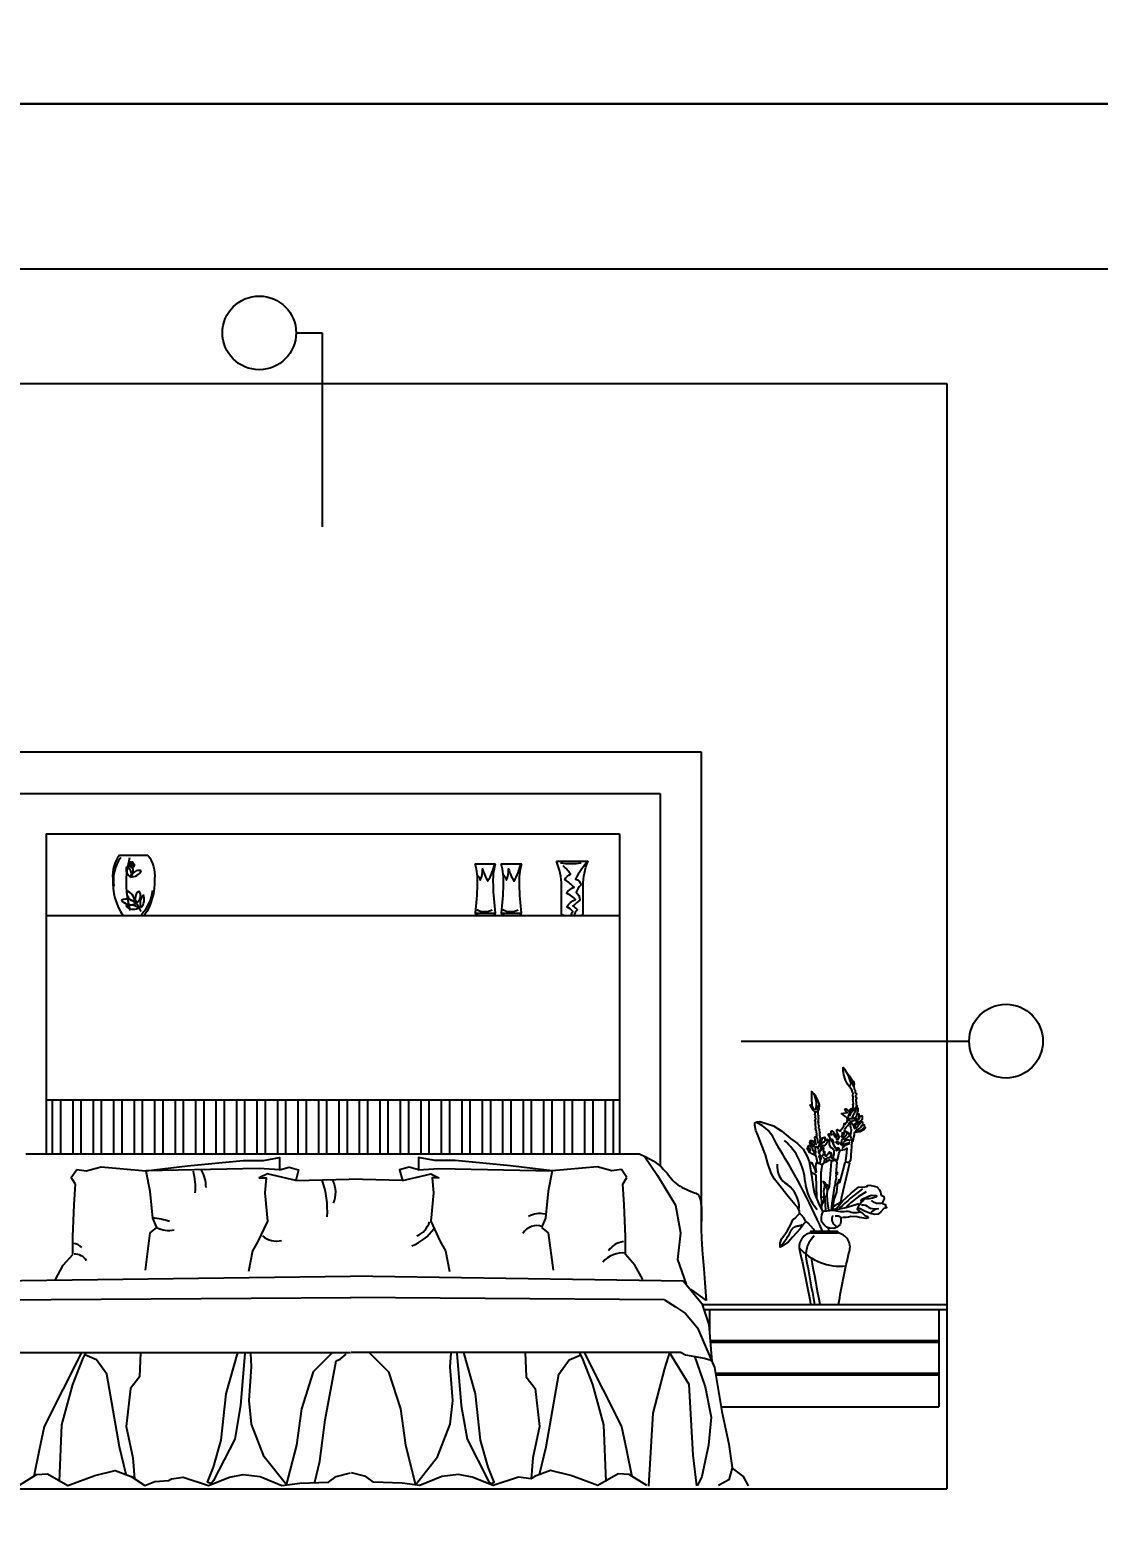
# Model space of a CAD drawing. Header units: millimetres. Extents: x -6165 to 15297, y -629 to 15029.
# Drawn here: x 11532 to 12826, y 9091 to 10890 of the extents above; entities that cross this region are included whole.
import ezdxf

# ---------------------------------------------------------------- set-up
doc = ezdxf.new("R2010")
doc.units = ezdxf.units.MM
for name, color, linetype in [('furn_dwgmodels.com', 18, 'Continuous'), ('h', 250, 'Continuous'), ('txt', 179, 'Continuous'), ('wall', 5, 'Continuous')]:
    doc.layers.add(name, color=color, linetype=linetype)
doc.styles.get("Standard").update_dxf_attribs({"font": 'arial.ttf'})
doc.dimstyles.new('ISO-25', dxfattribs={"dimscale": 200, "dimtxt": 2.5, "dimasz": 2.5, "dimexe": 1.25, "dimexo": 0.625, "dimtad": 1, "dimtxsty": 'Standard', "dimcen": 2.5, "dimadec": 0, "dimazin": 0, "dimtfac": 1, "dimtmove": 0, "dimatfit": 3, "dimfxl": 1, "dimarcsym": 0})

# ---------------------------------------------------------------- blocks, each defined once
blk = doc.blocks.new('*D76')
at = {"color": 0, "lineweight": -2, "transparency": 16777216}
for p, q in [((10516, 10725), (10516, 12057.4)), ((13116, 10725), (13116, 12057.4)), ((11016, 11807.4), (12616, 11807.4))]:
    blk.add_line(p, q, dxfattribs=at)
at = {"color": 0, "transparency": 16777216}
for points in [[(11016, 11890.7), (11016, 11724), (10516, 11807.4)], [(12616, 11890.7), (12616, 11724), (13116, 11807.4)]]:
    blk.add_solid(points, dxfattribs=at)
at = {"layer": 'Defpoints', "color": 0, "transparency": 16777216}
for p in [(13116, 11807.4), (10516, 10600), (13116, 10600)]:
    blk.add_point(p, dxfattribs=at)
at = {"color": 0, "transparency": 16777216, "insert": (11816, 12187.6), "char_height": 500, "attachment_point": 5}
blk.add_mtext('2600', dxfattribs=at)
blk = doc.blocks.new('*D78')
at = {"color": 0, "lineweight": -2, "transparency": 16777216}
for p, q in [((1123.4, 10792.2), (1123.4, 14570.8)), ((13316, 10725), (13316, 14570.8)), ((1623.4, 14320.8), (12816, 14320.8))]:
    blk.add_line(p, q, dxfattribs=at)
at = {"color": 0, "transparency": 16777216}
for points in [[(1623.4, 14404.1), (1623.4, 14237.5), (1123.4, 14320.8)], [(12816, 14404.1), (12816, 14237.5), (13316, 14320.8)]]:
    blk.add_solid(points, dxfattribs=at)
at = {"layer": 'Defpoints', "color": 0, "transparency": 16777216}
for p in [(13316, 14320.8), (1123.4, 10667.2), (13316, 10600)]:
    blk.add_point(p, dxfattribs=at)
at = {"color": 0, "transparency": 16777216, "insert": (7219.7, 14701.2), "char_height": 500, "attachment_point": 5}
blk.add_mtext('13000', dxfattribs=at)

msp = doc.modelspace()

# ---------------------------------------------------------------- linework, layer by layer
at = {"color": 250, "lineweight": 30}
for points in [[(13300, 10800), (1015.988, 10800), (1015.988, 804.509), (13300, 804.509)], [(10315.988, 10800), (13315.988, 10800), (13315.988, 7800), (10315.988, 7800)]]:
    msp.add_lwpolyline(points, close=True, dxfattribs=at)
at = {"color": 0}
msp.add_lwpolyline([(10515.988, 10600), (13115.988, 10600), (13115.988, 8000), (10515.988, 8000)], close=True, dxfattribs=at)
at = {"layer": 'furn_dwgmodels.com', "color": 0}
for p, q in [((11452.537, 10014.928), (12345.179, 10014.928)), ((12345.179, 10014.928), (12345.179, 9432.795)), ((11502.127, 9964.428), (12295.589, 9964.428)), ((12295.589, 9964.428), (12295.589, 9513.026)), ((11551.719, 9915.746), (12245.997, 9915.746)), ((11551.719, 9915.746), (11551.719, 9527.654)), ((12245.997, 9915.746), (12245.997, 9527.654)), ((11640.476, 9889.637), (11675.125, 9889.637)), ((12071.446, 9879.274), (12096.169, 9879.274)), ((12103.064, 9879.274), (12127.788, 9879.274)), ((12169.876, 9882.454), (12208.207, 9882.454)), ((12071.639, 9819.651), (12095.976, 9819.651)), ((12103.258, 9819.651), (12127.595, 9819.651)), ((11551.719, 9816.563), (12245.997, 9816.563)), ((11551.719, 9593.403), (12245.997, 9593.403)), ((11559.158, 9593.403), (11559.158, 9527.654)), ((11569.076, 9593.403), (11569.076, 9527.654)), ((11583.954, 9593.403), (11583.954, 9527.654)), ((11593.872, 9593.403), (11593.872, 9527.654)), ((11608.749, 9593.403), (11608.749, 9527.654)), ((11618.667, 9593.403), (11618.667, 9527.654)), ((11633.545, 9593.403), (11633.545, 9527.654)), ((11643.463, 9593.403), (11643.463, 9527.654)), ((11658.34, 9593.403), (11658.34, 9527.654)), ((11668.259, 9593.403), (11668.259, 9527.654)), ((11683.136, 9593.403), (11683.136, 9527.654)), ((11693.054, 9593.403), (11693.054, 9527.654)), ((11707.932, 9593.403), (11707.932, 9527.654)), ((11717.85, 9593.403), (11717.85, 9527.654)), ((11732.727, 9593.403), (11732.727, 9527.654)), ((11742.646, 9593.403), (11742.646, 9527.654)), ((11757.523, 9593.403), (11757.523, 9527.654)), ((11767.441, 9593.403), (11767.441, 9527.654)), ((11782.319, 9593.403), (11782.319, 9527.654)), ((11792.237, 9593.403), (11792.237, 9527.654)), ((11807.114, 9593.403), (11807.114, 9527.654)), ((11817.032, 9593.403), (11817.032, 9527.654)), ((11831.91, 9593.403), (11831.91, 9527.654)), ((11841.828, 9593.403), (11841.828, 9527.654)), ((11856.705, 9593.403), (11856.705, 9527.654)), ((11866.624, 9593.403), (11866.624, 9527.654)), ((11881.501, 9593.403), (11881.501, 9527.654)), ((11891.419, 9593.403), (11891.419, 9527.654)), ((11906.297, 9593.403), (11906.297, 9527.654)), ((11916.215, 9593.403), (11916.215, 9527.654)), ((11931.092, 9593.403), (11931.092, 9527.654)), ((11941.01, 9593.403), (11941.01, 9527.654)), ((11955.888, 9593.403), (11955.888, 9527.654)), ((11965.806, 9593.403), (11965.806, 9527.654)), ((11980.683, 9593.403), (11980.683, 9527.654)), ((11990.602, 9593.403), (11990.602, 9527.654)), ((12005.479, 9593.403), (12005.479, 9527.654)), ((12015.397, 9593.403), (12015.397, 9527.654)), ((12030.275, 9593.403), (12030.275, 9527.654)), ((12040.193, 9593.403), (12040.193, 9527.654)), ((12055.07, 9593.403), (12055.07, 9527.654)), ((12064.989, 9593.403), (12064.989, 9527.654)), ((12079.866, 9593.403), (12079.866, 9527.654)), ((12089.784, 9593.403), (12089.784, 9527.654)), ((12104.662, 9593.403), (12104.662, 9527.654)), ((12114.58, 9593.403), (12114.58, 9527.654)), ((12129.457, 9593.403), (12129.457, 9527.654)), ((12139.375, 9593.403), (12139.375, 9527.654)), ((12154.253, 9593.403), (12154.253, 9527.654)), ((12164.171, 9593.403), (12164.171, 9527.654)), ((12179.048, 9593.403), (12179.048, 9527.654)), ((12188.967, 9593.403), (12188.967, 9527.654)), ((12203.844, 9593.403), (12203.844, 9527.654)), ((12213.762, 9593.403), (12213.762, 9527.654)), ((12228.64, 9593.403), (12228.64, 9527.654)), ((12238.558, 9593.403), (12238.558, 9527.654)), ((11582.33, 9499.254), (11588.881, 9509.069)), ((11587.243, 9491.074), (11582.33, 9499.254)), ((11588.881, 9509.069), (11600.344, 9507.433)), ((11600.344, 9507.433), (11618.357, 9512.354)), ((11618.357, 9512.354), (11672.568, 9507.433)), ((11672.568, 9507.433), (11677.481, 9482.894)), ((12164.823, 9507.433), (12159.91, 9482.894)), ((12219.033, 9512.354), (12164.823, 9507.433)), ((12237.047, 9507.433), (12219.033, 9512.354)), ((12248.51, 9509.069), (12237.047, 9507.433)), ((12255.061, 9499.254), (12248.51, 9509.069)), ((12250.148, 9491.074), (12255.061, 9499.254)), ((11585.605, 9466.535), (11587.243, 9491.074)), ((11677.481, 9482.894), (11680.756, 9450.176)), ((12159.91, 9482.894), (12156.635, 9450.176)), ((12251.785, 9466.535), (12250.148, 9491.074)), ((11583.968, 9427.272), (11585.605, 9466.535)), ((12253.423, 9427.272), (12251.785, 9466.535)), ((11680.756, 9450.176), (11685.669, 9438.724)), ((12156.635, 9450.176), (12151.722, 9438.724)), ((11583.968, 9406.005), (11583.968, 9427.272)), ((11677.481, 9432.18), (11671.635, 9386.917)), ((11685.669, 9438.724), (11677.481, 9432.18)), ((12151.722, 9438.724), (12159.91, 9432.18)), ((12159.91, 9432.18), (12165.756, 9386.917)), ((12253.423, 9406.005), (12253.423, 9427.272)), ((12477.43, 9432.143), (12510.565, 9432.143)), ((11572.505, 9392.918), (11583.968, 9406.005)), ((12264.886, 9392.918), (12253.423, 9406.005)), ((11563.069, 9375.636), (11572.505, 9392.918)), ((12274.322, 9375.636), (12264.886, 9392.918)), ((12348.303, 9339.496), (12642.726, 9339.496)), ((12355.097, 9339.496), (12355.097, 9312.166)), ((12632.808, 9339.496), (12632.808, 9221.469)), ((12355.938, 9301.806), (12632.808, 9301.806)), ((12356.099, 9299.823), (12632.808, 9299.823)), ((12362.3, 9262.133), (12632.808, 9262.133)), ((12362.644, 9260.15), (12632.808, 9260.15)), ((12369.346, 9221.469), (12632.808, 9221.469))]:
    msp.add_line(p, q, dxfattribs=at)
for points in [[(11640.476, 9889.637, 0.18460519), (11632.501, 9861.067, 0.15614195), (11644.876, 9816.563)], [(11675.125, 9889.637, -0.18460519), (11683.1, 9861.067, -0.15614195), (11670.725, 9816.563)], [(12074.73, 9816.563, -0.317995), (12071.639, 9819.651, 0.025904), (12074.15, 9853.804, 0.08124085), (12071.446, 9879.274, 0.08124085)], [(12073.907, 9865.921, -0.110218), (12077.524, 9859.683, 0.13170905), (12080.244, 9873.203, 0.05613616), (12086.716, 9858.313, 0.08165645), (12095.079, 9879.274)], [(12092.886, 9816.563, 0.317995), (12095.976, 9819.651, -0.025904), (12093.465, 9853.804, -0.08124085), (12096.169, 9879.274, -0.08124085)], [(12106.348, 9816.563, -0.317995), (12103.258, 9819.651, 0.025904), (12105.769, 9853.804, 0.08124085), (12103.064, 9879.274, 0.08124085)], [(12105.525, 9865.921, -0.110218), (12109.143, 9859.683, 0.13170905), (12111.863, 9873.203, 0.05613616), (12118.334, 9858.313, 0.08165645), (12126.698, 9879.274)], [(12124.504, 9816.563, 0.317995), (12127.595, 9819.651, -0.025904), (12125.084, 9853.804, -0.08124085), (12127.788, 9879.274, -0.08124085)], [(12178.614, 9816.57, -0.44250189), (12176.077, 9820.23), (12176.077, 9852.891, 0.09663421), (12169.876, 9882.454, 0.12609148)], [(12188.092, 9816.563, -0.17269166), (12189.759, 9821.422, 0.11766565), (12182.37, 9827.106, -0.16734427), (12192.943, 9836.018, 0.10880807), (12181.809, 9843.781, -0.11348732), (12191.123, 9851.016, 0.04999777), (12179.929, 9860.243, -0.16119583), (12186.712, 9866.819, 0.08105301), (12178.013, 9876.879, 0.08105301)], [(12208.207, 9882.454, 0.07033602), (12193.1, 9860.863, -0.27702464), (12199.573, 9853.749, 0.09269273), (12193.531, 9845.126, -0.20559159), (12198.279, 9835.425, -0.00229988), (12189.863, 9828.311, -0.04277505), (12195.257, 9823.568, 0.13739718), (12191.074, 9816.461)], [(12199.47, 9816.57, 0.44250189), (12202.007, 9820.23), (12202.007, 9852.891, -0.09663421), (12208.207, 9882.454, -0.12609148)], [(12539.141, 9466.076, -0.21917263), (12548.087, 9463.153, 0.15347208), (12556.196, 9461.315, 0.15347208)], [(12511.451, 9345.447, -0.01739465), (12524.564, 9409.893, 0.46178267), (12510.565, 9432.143), (12510.565, 9434.068), (12477.43, 9434.068), (12477.43, 9432.143, 0.43652733), (12464.48, 9409.893, -0.01739465), (12477.593, 9345.447)], [(12481.959, 9428.507, 0.22978938), (12471.928, 9403.005, 0.00451343), (12482.494, 9345.447)], [(12478.421, 9401.943, 0.00443028), (12488.801, 9345.447)]]:
    msp.add_lwpolyline(points, format="xyb", dxfattribs=at)
for points in [[(12524.599, 9608.945), (12522.121, 9612.441), (12519.788, 9617.247), (12517.893, 9623.51), (12517.164, 9628.899), (12517.018, 9632.394), (12519.496, 9629.19), (12524.308, 9622.636), (12528.098, 9616.81), (12529.848, 9615.208), (12530.431, 9612.15), (12530.139, 9610.547)], [(12529.41, 9582.438), (12529.119, 9583.312), (12528.39, 9583.603), (12528.973, 9584.186), (12528.973, 9586.516), (12528.39, 9587.827), (12529.556, 9588.264), (12528.973, 9592.196), (12528.536, 9593.361), (12529.119, 9594.089), (12529.119, 9597.585), (12528.39, 9597.876), (12528.827, 9598.604), (12528.973, 9601.663), (12528.098, 9602.537), (12528.39, 9603.265), (12527.661, 9605.596), (12524.599, 9608.945), (12526.932, 9613.169), (12527.661, 9615.208), (12528.827, 9611.858), (12529.41, 9609.674), (12530.139, 9610.547), (12530.577, 9606.178), (12531.743, 9605.159), (12531.743, 9601.809), (12533.055, 9600.498), (12532.764, 9599.041), (12532.035, 9598.168), (12532.18, 9597.148), (12532.909, 9597.148), (12533.055, 9595.4), (12532.472, 9593.361), (12532.326, 9592.05), (12533.055, 9591.031), (12532.909, 9590.303), (12532.764, 9586.807), (12533.93, 9586.079), (12532.909, 9585.496), (12532.764, 9584.622), (12532.764, 9583.894)], [(12486.564, 9578.89), (12484.688, 9578.736), (12484.107, 9578.639), (12483.042, 9578.639), (12481.977, 9579.8), (12480.524, 9580.961), (12478.781, 9583.96), (12477.038, 9587.442), (12477.716, 9586.959), (12479.265, 9586.088)], [(12488.368, 9586.765), (12487.787, 9589.958), (12486.141, 9593.827), (12484.01, 9597.697), (12481.686, 9600.793), (12479.168, 9603.211), (12478.781, 9603.598), (12478.878, 9594.698), (12479.168, 9586.862)], [(12479.168, 9586.862), (12479.265, 9586.088)], [(12486.564, 9578.89), (12488.078, 9582.315), (12488.368, 9586.765), (12487.206, 9586.088), (12486.528, 9584.83), (12485.947, 9581.444), (12485.366, 9580.671)], [(12476.183, 9516.758), (12477.374, 9517.651), (12478.863, 9517.353), (12479.756, 9515.42), (12481.84, 9511.107), (12482.733, 9509.174), (12483.478, 9505.754), (12484.817, 9506.051), (12484.222, 9509.174), (12483.924, 9511.999), (12484.222, 9516.015), (12485.562, 9517.799), (12485.86, 9517.799), (12484.222, 9525.086), (12483.18, 9525.978), (12479.161, 9527.912), (12476.481, 9529.696), (12474.546, 9532.819), (12473.653, 9534.901), (12474.546, 9535.347), (12474.993, 9535.347), (12474.844, 9537.132), (12475.886, 9537.875), (12477.523, 9536.983), (12479.905, 9534.455), (12479.905, 9533.414), (12480.798, 9532.076), (12481.394, 9530.588), (12482.733, 9529.696), (12484.073, 9529.25), (12483.478, 9534.158), (12483.924, 9536.24), (12482.882, 9536.24), (12480.054, 9537.132), (12477.523, 9539.66), (12476.779, 9541.444), (12476.928, 9543.378), (12477.523, 9543.973), (12479.161, 9543.973), (12480.352, 9543.824), (12483.031, 9540.255), (12484.52, 9539.214), (12483.627, 9542.485), (12483.031, 9544.567), (12482.882, 9547.69), (12483.18, 9548.583), (12484.073, 9548.434), (12485.264, 9547.988), (12485.02, 9550.173), (12484.441, 9550.944), (12485.02, 9551.522), (12484.634, 9555.184), (12483.862, 9556.34), (12484.248, 9556.34), (12483.67, 9558.846), (12483.862, 9560.002), (12483.67, 9563.086), (12483.284, 9563.279), (12483.67, 9564.05), (12483.477, 9567.519), (12482.705, 9568.097), (12483.284, 9569.446), (12483.862, 9570.603), (12482.705, 9571.952), (12483.477, 9572.723), (12483.477, 9574.265), (12482.898, 9575.036), (12483.091, 9577.156), (12483.091, 9578.312)], [(12486.564, 9578.89), (12486.564, 9575.614), (12487.528, 9574.072), (12486.756, 9572.916), (12487.142, 9570.603), (12486.756, 9569.832), (12486.949, 9567.519), (12486.371, 9566.748), (12487.335, 9566.555), (12486.949, 9564.821), (12487.142, 9562.315), (12487.721, 9562.122), (12487.142, 9559.231), (12488.3, 9557.689), (12488.107, 9556.726), (12488.3, 9554.413), (12489.265, 9553.642), (12488.3, 9552.678), (12488.3, 9550.173), (12488.879, 9549.016), (12489.265, 9544.776), (12490.808, 9546.511), (12491.58, 9547.474), (12493.509, 9547.86), (12495.053, 9548.245), (12495.053, 9545.74), (12495.245, 9544.391), (12497.754, 9545.933), (12498.139, 9544.776), (12497.175, 9540.921), (12495.631, 9538.994), (12494.281, 9537.645), (12491.773, 9537.645), (12490.021, 9535.812), (12488.95, 9531.428), (12488.95, 9530.466), (12491.091, 9534.636), (12492.268, 9535.598), (12493.125, 9535.385), (12493.018, 9531.749), (12493.125, 9529.824), (12494.623, 9530.68), (12494.302, 9527.472), (12495.586, 9525.547), (12496.764, 9525.227), (12497.085, 9526.189), (12498.476, 9527.365), (12499.44, 9528.969), (12500.617, 9530.252), (12501.152, 9527.9), (12502.33, 9529.183), (12502.651, 9527.686), (12502.437, 9524.05), (12502.651, 9523.409), (12504.791, 9522.233), (12504.47, 9519.987), (12503.186, 9519.239), (12501.58, 9519.773), (12500.403, 9520.843), (12499.547, 9520.415), (12498.262, 9519.239), (12497.299, 9518.276), (12495.372, 9517.314), (12492.911, 9516.459), (12492.268, 9515.817), (12491.901, 9515.22)], [(12501.298, 9546.178), (12500.846, 9548.285), (12499.038, 9551.296), (12499.942, 9552.049), (12503.257, 9551.146), (12502.504, 9554.006), (12502.504, 9555.361), (12503.408, 9555.813), (12505.216, 9554.157), (12508.381, 9550.694), (12509.436, 9549.339), (12509.134, 9547.683), (12508.833, 9546.178), (12509.285, 9544.823), (12511.093, 9545.275), (12512.299, 9547.834), (12511.998, 9549.791), (12510.641, 9551.748), (12509.737, 9553.705), (12509.285, 9555.361), (12509.586, 9557.168), (12510.34, 9557.619), (12513.052, 9555.813), (12514.258, 9555.662), (12514.409, 9557.168), (12515.464, 9558.221), (12516.971, 9560.479), (12517.724, 9561.082), (12518.327, 9564.695), (12519.683, 9563.34), (12520.286, 9565.297), (12520.889, 9565.598), (12522.094, 9566.2), (12522.094, 9568.157), (12522.697, 9568.458)], [(12522.548, 9568.514), (12521.945, 9571.073), (12519.684, 9573.181), (12516.821, 9575.439), (12515.164, 9576.643), (12522.246, 9577.998), (12520.287, 9579.805), (12519.082, 9581.912), (12520.438, 9582.364), (12522.096, 9581.461), (12524.055, 9579.654), (12525.863, 9579.654), (12525.562, 9581.762), (12526.315, 9582.514), (12527.671, 9581.611), (12527.973, 9581.461)], [(12534.905, 9583.568), (12532.644, 9583.719), (12528.425, 9581.461), (12524.657, 9577.546), (12523.151, 9573.783), (12522.246, 9570.471)], [(12526.163, 9566.652), (12524.959, 9568.062), (12522.697, 9568.458)], [(12523.828, 9568.26), (12523.865, 9568.916), (12523.93, 9569.446), (12524.021, 9569.864), (12524.135, 9570.184), (12524.268, 9570.419), (12524.417, 9570.584), (12524.58, 9570.693), (12524.754, 9570.758), (12524.935, 9570.794), (12525.123, 9570.806), (12525.316, 9570.798), (12525.513, 9570.777), (12525.714, 9570.745), (12525.916, 9570.709), (12526.119, 9570.673), (12526.322, 9570.642), (12526.525, 9570.619), (12526.728, 9570.607), (12526.935, 9570.605), (12527.148, 9570.614), (12527.369, 9570.634), (12527.602, 9570.665), (12527.848, 9570.709), (12528.11, 9570.766), (12528.39, 9570.837), (12528.686, 9570.93), (12528.997, 9571.054), (12529.322, 9571.219), (12529.658, 9571.433), (12530.003, 9571.706), (12530.356, 9572.046), (12530.714, 9572.464)], [(12525.313, 9517.029), (12524.192, 9517.717), (12525.048, 9518.573), (12526.439, 9520.604), (12526.546, 9524.881), (12526.867, 9528.196), (12527.189, 9530.548), (12527.51, 9537.606), (12528.122, 9542.414), (12529.026, 9543.468), (12529.78, 9547.984), (12530.684, 9551.146), (12530.684, 9554.157), (12537.767, 9555.06), (12541.986, 9557.469), (12543.945, 9559.877), (12542.89, 9560.931), (12542.74, 9562.888), (12540.931, 9562.587), (12540.781, 9564.093), (12540.781, 9565.749), (12539.876, 9566.351), (12538.219, 9565.899), (12537.315, 9564.845), (12536.712, 9563.942), (12535.958, 9563.189), (12534.903, 9562.738), (12534.602, 9564.243), (12535.657, 9565.598), (12538.52, 9568.007), (12540.479, 9570.415), (12540.63, 9573.125), (12540.178, 9573.878), (12538.822, 9573.727), (12537.013, 9572.975), (12536.712, 9571.319), (12536.109, 9569.964), (12534.602, 9568.759), (12534.15, 9568.609), (12533.999, 9569.211), (12536.41, 9572.975), (12536.41, 9575.835), (12535.054, 9576.136), (12533.849, 9575.986), (12533.246, 9574.631), (12533.246, 9573.276), (12532.794, 9572.674), (12532.191, 9571.77), (12532.794, 9569.964), (12531.287, 9569.813), (12532.342, 9567.856), (12530.533, 9568.458), (12529.629, 9568.458), (12528.424, 9567.706), (12526.464, 9566.953), (12525.862, 9566.351), (12526.917, 9565.899), (12526.917, 9564.243), (12526.012, 9563.791), (12525.56, 9561.533), (12526.163, 9558.974), (12526.615, 9557.318), (12526.163, 9553.404), (12525.711, 9550.845)], [(12534.603, 9576.493), (12534.603, 9579.052), (12535.206, 9579.955), (12535.056, 9582.514), (12534.905, 9583.568)], [(12482.864, 9434.277), (12481.16, 9436.634), (12474.477, 9443.834), (12471.987, 9445.798), (12469.628, 9450.118), (12465.959, 9454.308), (12464.517, 9455.617), (12464.124, 9455.617), (12463.993, 9459.021), (12461.896, 9463.21), (12458.882, 9466.352), (12448.999, 9478.197), (12440.308, 9489.049), (12434.1, 9497.421), (12429.755, 9504.552), (12425.72, 9516.335), (12422.927, 9526.567), (12417.65, 9540.21), (12413.926, 9549.822), (12411.443, 9556.334), (12409.891, 9562.535), (12409.891, 9565.636), (12412.684, 9566.566), (12416.098, 9567.186), (12432.859, 9561.915), (12442.791, 9555.403), (12453.344, 9546.721), (12461.724, 9540.52), (12468.553, 9533.699), (12473.519, 9524.707), (12475.692, 9518.505), (12478.795, 9502.072), (12480.658, 9488.119), (12482.52, 9479.747), (12484.693, 9474.476), (12487.176, 9468.274), (12491.831, 9458.042), (12493.694, 9458.352), (12504.557, 9459.903), (12508.902, 9461.763), (12516.351, 9470.755), (12526.904, 9480.367), (12535.595, 9487.499), (12543.355, 9487.809), (12546.16, 9488.424), (12546.721, 9489.546), (12549.388, 9489.827), (12554.722, 9488.705), (12557.95, 9487.864), (12560.897, 9484.358), (12562.161, 9481.694), (12562.722, 9479.03), (12563.143, 9478.048), (12566.231, 9476.366), (12566.512, 9473.281), (12564.968, 9470.056), (12564.687, 9468.794), (12565.67, 9467.252), (12568.336, 9466.551), (12568.336, 9465.148), (12568.477, 9463.466), (12569.459, 9463.326), (12569.459, 9462.765), (12566.231, 9461.923), (12562.862, 9457.857), (12559.634, 9454.772), (12555.564, 9454.352), (12550.23, 9455.614), (12542.791, 9458.698), (12539.984, 9460.241), (12537.457, 9461.503), (12534.931, 9461.503), (12534.089, 9460.381), (12535.913, 9458.979), (12539.563, 9456.735), (12542.931, 9453.791), (12544.335, 9452.95), (12547.002, 9452.108), (12547.423, 9450.566), (12545.037, 9449.584), (12536.756, 9450.987), (12534.089, 9451.547), (12526.369, 9451.968), (12523.422, 9451.127), (12520.614, 9450.706), (12516.965, 9450.987), (12514.579, 9450.285), (12514.107, 9449.811), (12514.223, 9445.669), (12513.532, 9442.218), (12508.925, 9438.766), (12505.585, 9437.731), (12500.979, 9437.846), (12496.948, 9439.111), (12493.953, 9441.987), (12491.074, 9445.094), (12490.844, 9447.395), (12490.844, 9450.731), (12491.305, 9454.068), (12492.341, 9457.289), (12493.147, 9458.209)], [(12525.56, 9550.845), (12524.807, 9550.845), (12523.752, 9552.952), (12522.245, 9553.705), (12520.889, 9555.06), (12519.985, 9555.06), (12518.478, 9554.157), (12518.628, 9555.662), (12518.93, 9557.619), (12519.985, 9558.974), (12520.738, 9560.479), (12522.245, 9561.985), (12523.752, 9563.791), (12525.108, 9565.749), (12526.012, 9565.749)], [(12474.993, 9535.347), (12476.106, 9534.529), (12477.176, 9531.963), (12477.819, 9531.535)], [(12504.764, 9522.994), (12505.216, 9525.252), (12505.97, 9527.962), (12506.271, 9531.424), (12504.312, 9534.285), (12502.654, 9535.339), (12500.545, 9538.801), (12500.394, 9542.565), (12500.545, 9545.425), (12501.6, 9545.275), (12503.709, 9543.016), (12505.367, 9538.952), (12506.573, 9536.694), (12507.929, 9534.887)], [(12505.367, 9538.952), (12505.668, 9541.963), (12504.915, 9543.619), (12503.559, 9545.275), (12501.901, 9545.726), (12501.298, 9546.178)], [(12509.285, 9534.435), (12508.894, 9533.955), (12508.617, 9533.531), (12508.439, 9533.163), (12508.346, 9532.848), (12508.326, 9532.588), (12508.363, 9532.382), (12508.445, 9532.228), (12508.557, 9532.127), (12508.687, 9532.077), (12508.834, 9532.072), (12508.996, 9532.106), (12509.172, 9532.174), (12509.363, 9532.269), (12509.567, 9532.385), (12509.784, 9532.515), (12510.013, 9532.654), (12510.254, 9532.796), (12510.501, 9532.94), (12510.749, 9533.084), (12510.993, 9533.228), (12511.228, 9533.371), (12511.447, 9533.511), (12511.647, 9533.649), (12511.822, 9533.783), (12511.966, 9533.912), (12512.079, 9534.037), (12512.157, 9534.156), (12512.2, 9534.269), (12512.206, 9534.377), (12512.173, 9534.478), (12512.1, 9534.573), (12511.985, 9534.661), (12511.827, 9534.742), (12511.626, 9534.811), (12511.384, 9534.864), (12511.101, 9534.896), (12510.779, 9534.905), (12510.419, 9534.883), (12510.021, 9534.829), (12509.586, 9534.736)], [(12512.299, 9541.511), (12512.046, 9540.902), (12511.846, 9540.422), (12511.685, 9540.059), (12511.553, 9539.802), (12511.439, 9539.637), (12511.329, 9539.553), (12511.214, 9539.537), (12511.081, 9539.579), (12510.921, 9539.666), (12510.737, 9539.79), (12510.534, 9539.945), (12510.316, 9540.122), (12510.09, 9540.314), (12509.861, 9540.514), (12509.632, 9540.715), (12509.411, 9540.909), (12509.2, 9541.09), (12509.006, 9541.258), (12508.83, 9541.414), (12508.676, 9541.558), (12508.548, 9541.692), (12508.45, 9541.816), (12508.385, 9541.931), (12508.356, 9542.038), (12508.366, 9542.138), (12508.416, 9542.229), (12508.504, 9542.309), (12508.63, 9542.378), (12508.794, 9542.433), (12508.993, 9542.474), (12509.228, 9542.497), (12509.499, 9542.502), (12509.801, 9542.488), (12510.13, 9542.455), (12510.475, 9542.405), (12510.828, 9542.341), (12511.181, 9542.262), (12511.524, 9542.172), (12511.85, 9542.072), (12512.148, 9541.963)], [(12509.841, 9518.344), (12509.1, 9518.252), (12508.886, 9519.214), (12509.207, 9519.856), (12510.277, 9520.925), (12510.812, 9523.705), (12511.776, 9527.875), (12513.488, 9532.58), (12516.592, 9532.687), (12518.626, 9533.115), (12521.409, 9534.719), (12521.195, 9529.158), (12520.017, 9519.856), (12519.91, 9518.573), (12519.91, 9518.038), (12519.589, 9517.824)], [(12519.683, 9544.973), (12518.887, 9543.811), (12518.189, 9542.8), (12517.582, 9541.93), (12517.057, 9541.189), (12516.607, 9540.569), (12516.224, 9540.057), (12515.9, 9539.643), (12515.627, 9539.316), (12515.399, 9539.066), (12515.21, 9538.89), (12515.059, 9538.782), (12514.941, 9538.74), (12514.853, 9538.76), (12514.792, 9538.837), (12514.753, 9538.97), (12514.735, 9539.152), (12514.734, 9539.382), (12514.748, 9539.656), (12514.776, 9539.969), (12514.817, 9540.319), (12514.87, 9540.702), (12514.933, 9541.114), (12515.006, 9541.552), (12515.087, 9542.013), (12515.175, 9542.491), (12515.271, 9542.978), (12515.373, 9543.462), (12515.482, 9543.935), (12515.599, 9544.386), (12515.723, 9544.804), (12515.853, 9545.179), (12515.991, 9545.5), (12516.137, 9545.761), (12516.293, 9545.962), (12516.465, 9546.109), (12516.655, 9546.204), (12516.869, 9546.254), (12517.109, 9546.261), (12517.38, 9546.23), (12517.686, 9546.165), (12518.027, 9546.072), (12518.387, 9545.955), (12518.747, 9545.821), (12519.085, 9545.678), (12519.383, 9545.53), (12519.62, 9545.384), (12519.777, 9545.246), (12519.834, 9545.124)], [(11834.518, 9508.644), (11809.954, 9510.28), (11672.568, 9507.433), (11723.161, 9513.552), (11790.303, 9520.095), (11814.867, 9520.095), (11834.518, 9523.367), (11834.518, 9508.644), (11845.981, 9511.916), (11857.444, 9508.644), (11854.169, 9495.556), (11918.695, 9497.192)], [(12002.873, 9508.644), (12027.437, 9510.28), (12164.823, 9507.433), (12114.229, 9513.552), (12047.088, 9520.095), (12022.524, 9520.095), (12002.873, 9523.367), (12002.873, 9508.644), (11991.41, 9511.916), (11979.947, 9508.644), (11983.222, 9495.556), (11918.695, 9497.192)], [(12491.901, 9515.22), (12490.556, 9514.962), (12488.522, 9515.924), (12487.024, 9516.673), (12485.86, 9517.799)], [(12487.698, 9524.031), (12488.009, 9523.659), (12488.302, 9523.303), (12488.575, 9522.968), (12488.829, 9522.657), (12489.062, 9522.374), (12489.274, 9522.122), (12489.462, 9521.905), (12489.628, 9521.726), (12489.769, 9521.588), (12489.889, 9521.489), (12489.989, 9521.426), (12490.072, 9521.394), (12490.14, 9521.391), (12490.196, 9521.413), (12490.241, 9521.457), (12490.28, 9521.52), (12490.313, 9521.598), (12490.341, 9521.69), (12490.364, 9521.794), (12490.383, 9521.908), (12490.397, 9522.031), (12490.407, 9522.162), (12490.413, 9522.298), (12490.415, 9522.438), (12490.413, 9522.581), (12490.407, 9522.725), (12490.397, 9522.867), (12490.383, 9523.008), (12490.364, 9523.144), (12490.341, 9523.275), (12490.313, 9523.398), (12490.28, 9523.512), (12490.242, 9523.615), (12490.201, 9523.71), (12490.158, 9523.796), (12490.115, 9523.875), (12490.074, 9523.949), (12490.036, 9524.02), (12490.002, 9524.087), (12489.976, 9524.153), (12489.957, 9524.219), (12489.945, 9524.285), (12489.94, 9524.351), (12489.941, 9524.418), (12489.946, 9524.485), (12489.956, 9524.554), (12489.968, 9524.623), (12489.982, 9524.693), (12489.998, 9524.765), (12490.015, 9524.838), (12490.032, 9524.915), (12490.048, 9524.995), (12490.064, 9525.08), (12490.079, 9525.17), (12490.093, 9525.265), (12490.104, 9525.368), (12490.112, 9525.478), (12490.11, 9525.597), (12490.092, 9525.723), (12490.052, 9525.859), (12489.981, 9526.005), (12489.874, 9526.16), (12489.724, 9526.326), (12489.523, 9526.502)], [(12491.407, 9465.81), (12491.078, 9471.154), (12490.584, 9475.1), (12490.419, 9485.13), (12490.255, 9505.683), (12491.078, 9510.123), (12491.901, 9515.22)], [(12499.637, 9459.644), (12498.978, 9464.905), (12498.155, 9471.482), (12497.826, 9478.553), (12497.991, 9483.486), (12500.624, 9488.09), (12502.105, 9508.643), (12503.093, 9518.344)], [(12502.764, 9459.808), (12503.587, 9467.701), (12506.879, 9489.24), (12508.031, 9491.214), (12507.866, 9492.529), (12507.866, 9494.173), (12508.854, 9498.284), (12508.525, 9501.737), (12510.171, 9503.217), (12510.335, 9505.519), (12509.183, 9503.546), (12508.525, 9503.546), (12509.841, 9518.344)], [(12509.1, 9518.252), (12508.003, 9519.731), (12506.847, 9519.994), (12505.953, 9519.783), (12504.954, 9519.521), (12503.828, 9519.613), (12503.062, 9518.943), (12503.093, 9518.344)], [(12504.764, 9522.994), (12505.164, 9521.726), (12506.479, 9521.044), (12507.635, 9521.149), (12508.529, 9520.676), (12509.107, 9520.624), (12509.742, 9520.39)], [(12505.233, 9460.137), (12505.068, 9465.07), (12506.056, 9472.798), (12509.348, 9481.348), (12509.677, 9485.952), (12510.664, 9492.529), (12511.652, 9494.338), (12511.652, 9496.311), (12512.804, 9493.187), (12513.133, 9493.187), (12517.083, 9508.15), (12519.372, 9517.669)], [(12514.615, 9470.167), (12514.944, 9474.113), (12520.704, 9498.284), (12525.313, 9517.029)], [(12519.91, 9518.305), (12521.881, 9517.893), (12523.248, 9517.683), (12524.192, 9517.717)], [(11854.169, 9495.556), (11826.33, 9502.1), (11819.779, 9503.736), (11809.954, 9498.828), (11818.142, 9498.828), (11816.504, 9480.833), (11819.779, 9446.478), (11808.316, 9421.939), (11801.766, 9410.488), (11797.081, 9385.53)], [(11983.222, 9495.556), (12011.061, 9502.1), (12017.611, 9503.736), (12027.437, 9498.828), (12019.249, 9498.828), (12020.886, 9480.833), (12017.611, 9446.478), (12029.074, 9421.939), (12035.625, 9410.488), (12040.309, 9385.53)], [(12484.165, 9501.244), (12483.924, 9502.631), (12480.798, 9504.118), (12479.607, 9505.307), (12478.119, 9506.051)], [(12484.693, 9474.476), (12484.988, 9475.922), (12484.165, 9501.244)], [(12495.193, 9476.251), (12494.048, 9478.729), (12493.601, 9483.19), (12494.494, 9487.503), (12495.388, 9490.329), (12493.006, 9494.493), (12494.792, 9493.303), (12496.281, 9489.882), (12497.918, 9490.329), (12498.96, 9489.585), (12498.96, 9488.544), (12499.556, 9487.503)], [(12496.876, 9489.734), (12496.578, 9487.354), (12497.472, 9485.272), (12497.62, 9484.678)], [(12491.736, 9459.315), (12490.749, 9463.919), (12492.065, 9467.701), (12493.876, 9470.989), (12494.04, 9476.251), (12494.04, 9477.073), (12492.724, 9475.593), (12491.242, 9475.264), (12490.584, 9475.1)], [(12495.357, 9458.822), (12495.522, 9459.808), (12496.016, 9460.301), (12495.357, 9471.811), (12495.193, 9476.251)], [(12515.931, 9470.331), (12513.792, 9469.838), (12510.171, 9467.043), (12507.372, 9465.234), (12505.233, 9464.248)], [(12539.219, 9472.385), (12538.362, 9470.993), (12539.326, 9470.672), (12542.65, 9472.814), (12543.936, 9473.671), (12548.867, 9473.992), (12552.619, 9474.527), (12557.336, 9476.348), (12557.657, 9476.883), (12556.585, 9477.205), (12551.333, 9477.312), (12547.795, 9476.348), (12539.219, 9472.385)], [(12471.987, 9445.798), (12470.021, 9443.572), (12464.91, 9437.026), (12455.868, 9426.946), (12451.019, 9421.185), (12443.156, 9416.211), (12440.666, 9414.771), (12440.797, 9419.745), (12442.37, 9425.113), (12446.301, 9430.219), (12449.708, 9435.194), (12453.509, 9442.525), (12456.261, 9448.154), (12458.882, 9449.987), (12462.289, 9453.784), (12464.124, 9455.617)], [(12441.839, 9416.497), (12443.621, 9418.735), (12445.193, 9420.783), (12446.574, 9422.657), (12447.783, 9424.367), (12448.838, 9425.929), (12449.759, 9427.353), (12450.564, 9428.655), (12451.273, 9429.846), (12451.902, 9430.938), (12452.461, 9431.938), (12452.961, 9432.85), (12453.409, 9433.681), (12453.814, 9434.435), (12454.186, 9435.116), (12454.533, 9435.731), (12454.864, 9436.284), (12455.187, 9436.781), (12455.509, 9437.226), (12455.833, 9437.626), (12456.166, 9437.986), (12456.512, 9438.311), (12456.876, 9438.608), (12457.264, 9438.881), (12457.68, 9439.136), (12458.129, 9439.377), (12458.607, 9439.605), (12459.112, 9439.819), (12459.639, 9440.018), (12460.185, 9440.201), (12460.745, 9440.368), (12461.317, 9440.516), (12461.895, 9440.646), (12462.48, 9440.759), (12463.074, 9440.869), (12463.687, 9440.99), (12464.325, 9441.139), (12464.995, 9441.332), (12465.704, 9441.584), (12466.459, 9441.91), (12467.268, 9442.327)], [(12499.021, 9438.536), (12499.251, 9435.2), (12499.942, 9434.049)], [(11594.491, 9287.516), (11549.485, 9197.595), (11543.348, 9168.983), (11536.76, 9137.174)], [(11567.897, 9131.175), (11570.965, 9199.639), (11584.263, 9248.687), (11596.537, 9280.364), (11600.117, 9287.516)], [(11648.926, 9139.483), (11640.52, 9173.071), (11625.177, 9260.949), (11612.903, 9278.32), (11598.512, 9284.31)], [(11666.026, 9287.516), (11665.069, 9257.883), (11653.818, 9243.577), (11648.703, 9197.595), (11656.886, 9159.787), (11659, 9134.45)], [(11792.435, 9286.495), (11787.32, 9223.141), (11780.16, 9182.267), (11754.588, 9132.197), (11751.52, 9128.11), (11747.428, 9130.154), (11754.588, 9148.547), (11763.794, 9181.245), (11769.931, 9237.446), (11783.919, 9287.516)], [(11842.762, 9126.826), (11815.961, 9160.809), (11800.618, 9200.66), (11797.549, 9229.272), (11800.618, 9270.145), (11799.595, 9286.495)], [(11898.813, 9287.516), (11875.287, 9264.014), (11860.967, 9219.053), (11854.83, 9175.114), (11842.555, 9127.088)], [(11877.333, 9130.154), (11883.47, 9155.7), (11889.607, 9205.77), (11902.905, 9277.298), (11908.019, 9279.342), (11915.179, 9285.473)], [(11942.968, 9287.516), (11966.494, 9264.014), (11980.814, 9219.053), (11986.951, 9175.114), (11999.226, 9127.088)], [(11999.019, 9126.826), (12025.821, 9160.809), (12041.164, 9200.66), (12044.232, 9229.272), (12041.164, 9270.145), (12042.186, 9286.495)], [(12049.347, 9286.495), (12054.461, 9223.141), (12061.621, 9182.267), (12087.193, 9132.197), (12090.261, 9128.11), (12094.353, 9130.154), (12087.193, 9148.547), (12077.987, 9181.245), (12071.85, 9237.446), (12057.863, 9287.516)], [(12132.032, 9287.516), (12132.989, 9257.883), (12144.241, 9243.577), (12149.355, 9197.595), (12141.172, 9159.787), (12139.137, 9134.127)], [(12149.133, 9139.483), (12157.538, 9173.071), (12172.881, 9260.949), (12185.156, 9278.32), (12199.546, 9284.31)], [(12230.162, 9131.175), (12227.093, 9199.639), (12213.796, 9248.687), (12201.522, 9280.364), (12197.941, 9287.516)], [(12203.567, 9287.516), (12248.574, 9197.595), (12254.711, 9168.983), (12261.299, 9137.174)], [(12339.737, 9125.965), (12335.518, 9162.852), (12330.403, 9248.687), (12306.877, 9287.516), (12300.74, 9268.101), (12286.42, 9213.944), (12281.305, 9125.446)], [(12337.208, 9282.68), (12349.838, 9245.621), (12356.998, 9208.835), (12353.929, 9175.114), (12345.746, 9137.307), (12340.632, 9126.066)]]:
    msp.add_lwpolyline(points, dxfattribs=at)
msp.add_circle((11655.109, 9878.51), 1.295, dxfattribs=at)
for centre, radius, start, end in [((11678.121, 9860.014), 44.916, 143.259146, 189.92973), ((11658.624, 9872.459), 9.994, 162.613285, 244.087994), ((11763.101, 9856.163), 114.376, 164.562656, 196.92055), ((11646.543, 9867.244), 8.587, 333.931005, 72.770279), ((11653.12, 9877.514), 1.395, 106.547928, 307.690102), ((11653.835, 9879.844), 1.491, 38.905297, 221.766594), ((11655.115, 9876.084), 1.188, 164.048077, 2.062162), ((11645.308, 9871.38), 12.057, 317.919542, 22.889069), ((11656.082, 9880.092), 1.286, 331.362267, 147.6291), ((11657.233, 9877.835), 1.64, 244.580407, 90.779319), ((12187.938, 9968.191), 88.652, 261.395175, 277.696308), ((11654.579, 9877.558), 14.261, 268.705816, 330.898318), ((11663.804, 9862.921), 8.352, 67.212803, 153.058111), ((11659.88, 9845.027), 10.941, 173.755305, 264.880326), ((11646.861, 9834.365), 12.045, 358.882248, 79.753385), ((11670.202, 9837.53), 10.525, 124.599046, 211.385437), ((11656.532, 9840.438), 9.609, 299.181811, 36.802674), ((11680.227, 9831.782), 14.571, 137.145125, 202.432354), ((11656.077, 9836.132), 14.571, 317.145125, 22.432354), ((11631.915, 9852.324), 49.24, 315.691855, 354.171258), ((11649.115, 9821.586), 14.813, 40.674499, 113.303595), ((11654.073, 9843.044), 13.369, 215.978208, 297.999887), ((11654.062, 9815.821), 13.58, 46.80484, 114.502083), ((11657.451, 9836.409), 12.211, 222.379967, 298.926958), ((11634.577, 9809.943), 34.304, 19.674966, 44.834856), ((12083.063, 9841.61), 20.198, 241.261245, 296.402836), ((12114.682, 9841.61), 20.198, 241.261245, 296.402836), ((12492.474, 9608.818), 34.033, 9.328201, 43.848396), ((12463.323, 9588.778), 21.434, 338.378755, 42.330037), ((12473.376, 9580.841), 7.888, 356.654576, 41.701996), ((12536.492, 9570.711), 12.139, 103.340399, 168.763475), ((12571.857, 9554.091), 47.591, 143.31666, 157.976407), ((12535.64, 9571.497), 4.913, 227.820741, 287.146343), ((12395.454, 9526.237), 42.893, 20.055143, 68.337006), ((12514.867, 9554.593), 9.66, 182.588366, 232.482914), ((12509.814, 9553.304), 6.481, 313.289942, 8.902876), ((12498.607, 9556.569), 20.016, 330.721214, 353.07754), ((12507.588, 9559.36), 15.709, 309.464487, 338.90285), ((12514.288, 9557.935), 13, 295.254553, 326.945938), ((12559.018, 9555.81), 33.675, 188.479764, 203.441258), ((12525.891, 9561.335), 3.874, 359.857517, 74.652434), ((12534.181, 9561.326), 4.415, 78.572438, 226.431286), ((12537.267, 9560.055), 5.843, 135.535491, 184.15443), ((12533.928, 9567.174), 11.429, 257.423218, 321.656878), ((12526.165, 9567.853), 10.822, 301.01118, 333.021413), ((12532.274, 9565.851), 8.335, 272.543754, 338.476389), ((11750.991, 9112.268), 807.87, 23.541316, 32.047908), ((12400.141, 9489.913), 70.845, 3.452056, 49.724431), ((12485.324, 9545.262), 7.907, 189.383831, 249.231752), ((12484.815, 9534.417), 2.029, 338.523165, 116.030494), ((11965.871, 9411.627), 536.995, 13.84988, 14.710352), ((12492.095, 9531.392), 5.094, 162.4856, 230.325073), ((12491.507, 9537.914), 3.799, 85.56941, 209.82743), ((12470.213, 9544.201), 19.06, 349.470743, 1.728947), ((12468.327, 9543.817), 23.124, 339.746048, 351.526835), ((12498.098, 9541.765), 7.629, 126.978984, 179.672522), ((12487.916, 9547.795), 8.081, 293.959366, 335.084085), ((12529.464, 9516.05), 25.736, 98.385776, 123.759891), ((12526.89, 9526.464), 13.679, 98.121564, 146.6507), ((12522.558, 9538.501), 6.063, 60.320536, 125.000055), ((12461.494, 9512.244), 24.462, 172.589066, 240.785776), ((14439.635, 10533.71), 2200.219, 207.124089, 207.285195), ((12489.826, 9524.343), 2.156, 98.525655, 188.557436), ((12483.483, 9519.67), 6.279, 323.370502, 22.997496), ((12490.449, 9528.111), 2.99, 282.297583, 5.592889), ((12491.845, 9520.714), 2.965, 304.847865, 66.756918), ((12494.628, 9520.072), 2.845, 306.869741, 63.254856), ((12499.012, 9526.981), 3.703, 241.382994, 342.503927), ((11659.009, 9487.93), 73.622, 354.451096, 15.089861), ((11705.139, 9487.886), 40.312, 359.283361, 30.244383), ((11778.633, 9459.168), 113.749, 356.231008, 19.124412), ((11869.515, 9480.87), 32.975, 337.102232, 26.482717), ((12426.449, 9461.416), 37.454, 0.33339, 51.909108), ((12530.142, 9500.171), 59.588, 185.771772, 221.597145), ((12743.386, 9214.49), 338.61, 126.845166, 133.012856), ((12600.555, 9385.832), 111.19, 120.055436, 136.009275), ((12479.852, 9627.337), 169.247, 278.393617, 289.441244), ((12516.378, 9498.919), 40.768, 253.145243, 279.305865), ((12558.789, 9451.726), 26.521, 132.964193, 159.961281), ((12559.883, 9450.31), 11.014, 89.09689, 151.214483), ((12560.238, 9482.42), 14.333, 229.123821, 288.081291), ((11672.665, 9356.979), 93.547, 72.243115, 85.037877), ((11989.605, 9454.061), 27.907, 293.44719, 342.496414), ((12149.328, 9429.199), 26.519, 76.343234, 119.893943), ((12512.287, 9448.859), 8.84, 148.901792, 246.182617), ((12509.392, 9446.65), 6.005, 34.462071, 110.034063), ((12531.371, 9476.361), 19.568, 244.574048, 288.987146), ((11700.076, 9466.413), 31.213, 242.511499, 282.765804), ((11830.933, 9447.911), 25.648, 228.309338, 283.65692), ((11970.896, 9474.775), 63.022, 292.169025, 323.2448), ((12145.85, 9421.701), 19.283, 68.853613, 149.974727), ((11584.643, 9406.341), 13.051, 37.760911, 92.268446), ((11586.802, 9390.287), 16.16, 30.405724, 94.370104), ((12250.47, 9375.313), 32.575, 84.391577, 139.154399), ((12254.061, 9396.159), 25.665, 97.140879, 146.000538), ((12514.012, 9459.487), 67.661, 222.004989, 275.488215)]:
    msp.add_arc(centre, radius, start, end, dxfattribs=at)
at = {"layer": 'h', "color": 0}
for p, q in [((11474.183, 9373.905), (11920.54, 9379.893)), ((12323.875, 9373.905), (11920.54, 9379.893)), ((11497.436, 9350.942), (11921.316, 9353.936)), ((12300.623, 9350.942), (11920.465, 9353.936)), ((12346.318, 9345.447), (12642.726, 9345.447)), ((11477.264, 9287.516), (11920.553, 9287.516)), ((12320.794, 9287.516), (11921.228, 9287.516)), ((11699.847, 9132.197), (11703.445, 9134.241))]:
    msp.add_line(p, q, dxfattribs=at)
for points in [[(12270.981, 9527.654), (11527.077, 9527.654)], [(12270.981, 9527.654), (12277.193, 9524.827), (12282.536, 9522.065), (12287.107, 9519.366), (12291.003, 9516.728), (12294.321, 9514.151), (12297.159, 9511.632), (12299.613, 9509.17), (12301.78, 9506.764), (12303.752, 9504.414), (12305.59, 9502.126), (12307.353, 9499.911), (12309.095, 9497.777), (12310.875, 9495.734), (12312.749, 9493.79), (12314.773, 9491.954), (12317.004, 9490.236), (12319.475, 9488.643), (12322.126, 9487.174), (12324.873, 9485.828), (12327.632, 9484.602), (12330.318, 9483.494), (12332.848, 9482.503), (12335.138, 9481.625), (12337.104, 9480.86), (12338.686, 9480.199), (12339.916, 9479.611), (12340.851, 9479.058), (12341.547, 9478.506), (12342.06, 9477.915), (12342.448, 9477.25), (12342.765, 9476.474), (12343.07, 9475.549), (12343.405, 9474.444), (12343.766, 9473.143), (12344.134, 9471.636), (12344.494, 9469.913), (12344.826, 9467.964), (12345.113, 9465.778), (12345.339, 9463.346), (12345.485, 9460.655), (12345.54, 9457.706), (12345.522, 9454.529), (12345.453, 9451.165), (12345.357, 9447.654), (12345.258, 9444.036), (12345.179, 9440.352), (12345.143, 9436.641), (12345.174, 9432.944), (12345.296, 9429.187), (12345.538, 9424.843), (12345.928, 9419.268), (12346.497, 9411.822), (12347.273, 9401.861), (12348.286, 9388.744), (12349.565, 9371.829), (12351.14, 9350.473)], [(12275.889, 9525.552), (12292.255, 9501.574), (12314.192, 9465.817), (12319.965, 9432.367), (12316.501, 9400.071), (12326.959, 9370.083)], [(12323.862, 9373.921), (12345.953, 9346.541), (12354.35, 9321.375), (12358.003, 9276.369)], [(12331.995, 9363.84), (12351.14, 9350.473)], [(12300.623, 9350.942), (12314.037, 9342.695), (12326.312, 9334.521), (12340.632, 9317.15), (12361.089, 9269.123), (12370.295, 9215.988), (12378.478, 9176.136), (12382.57, 9147.525), (12378.478, 9133.219), (12366.204, 9126.066)], [(12320.794, 9287.516), (12326.009, 9284.675), (12348.633, 9280.646), (12356.048, 9278.306), (12357.805, 9277.137)], [(11518.799, 9126.066), (11540.279, 9139.35), (11553.576, 9140.372), (11578.125, 9126.066), (11610.857, 9138.328), (11635.406, 9144.459), (11654.841, 9137.307), (11671.207, 9126.066), (11683.481, 9131.175), (11699.847, 9132.197)], [(11703.445, 9134.241), (11717.765, 9136.285), (11748.451, 9126.066), (11774.023, 9136.285), (11790.389, 9139.35), (11810.846, 9137.307), (11837.441, 9126.066), (11858.921, 9129.132), (11893.699, 9130.154), (11902.905, 9137.307), (11920.293, 9141.394)], [(12139.137, 9134.127), (12124.016, 9136.285), (12093.33, 9126.066), (12067.758, 9136.285), (12051.392, 9139.35), (12030.935, 9137.307), (12004.34, 9126.066), (11982.86, 9129.132), (11948.082, 9130.154), (11938.877, 9137.307), (11921.488, 9141.394)], [(12279.26, 9126.066), (12257.779, 9139.35), (12244.482, 9140.372), (12219.933, 9126.066), (12187.201, 9138.328), (12162.652, 9144.459), (12143.218, 9137.307), (12139.137, 9134.127)], [(12382.509, 9147.315), (12395.867, 9137.307), (12402.06, 9125.965)]]:
    msp.add_lwpolyline(points, dxfattribs=at)
at = {"layer": 'txt', "color": 0}
for p, q in [((11886.254, 10522.458), (11886.254, 10287.359)), ((12393.435, 9664.467), (12669.669, 9664.467))]:
    msp.add_line(p, q, dxfattribs=at)
msp.add_lwpolyline([(11854.532, 10522.458), (11886.254, 10522.458)], dxfattribs=at)
for centre in [(11809.899, 10522.458), (12714.301, 9664.467)]:
    msp.add_circle(centre, 44.632, dxfattribs=at)
at = {"layer": 'wall', "color": 0}
for p, q in [((10857.442, 10461.249), (12642.726, 10461.249)), ((12642.726, 10461.249), (12642.726, 9122.286)), ((10857.442, 9122.286), (12642.726, 9122.286))]:
    msp.add_line(p, q, dxfattribs=at)

# ---------------------------------------------------------------- dimensions: what is measured, and where the dimension line sits
at = {"color": 168}
dim = msp.add_linear_dim(base=(13315.988, 14320.79), p1=(1123.444, 10667.178), p2=(13315.988, 10600), text='13000', dimstyle='ISO-25', dxfattribs=at)
dim.commit()
dim.dimension.update_dxf_attribs({"geometry": '*D78', "text_midpoint": (7219.716, 14701.247)})
dim = msp.add_linear_dim(base=(13115.988, 11807.352), p1=(10515.988, 10600), p2=(13115.988, 10600), dimstyle='ISO-25', dxfattribs=at)
dim.commit()
dim.dimension.update_dxf_attribs({"geometry": '*D76', "text_midpoint": (11815.988, 12187.639)})

doc.saveas('drawing.dxf')
